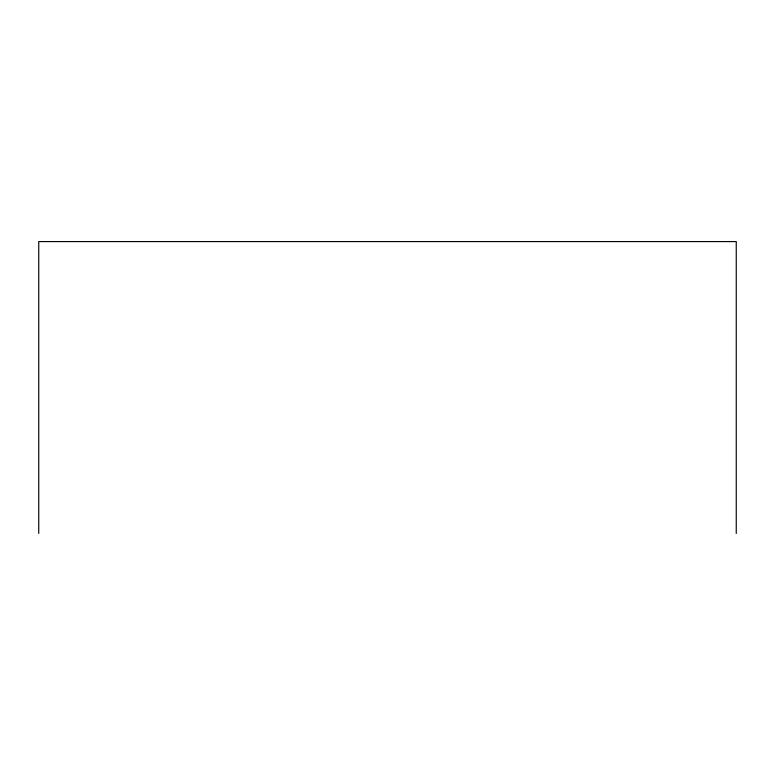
<?xml version="1.0" encoding="UTF-8"?>
<svg xmlns="http://www.w3.org/2000/svg" width="775" height="775" viewBox="0 0 775 775"><rect width="100%" height="100%" fill="white"/><g stroke="black" fill="none" stroke-linecap="round" stroke-linejoin="round"><path stroke-width="1.16" d="M736.25 533.423L736.25 241.577L38.75 241.577L38.75 533.423"/></g></svg>
